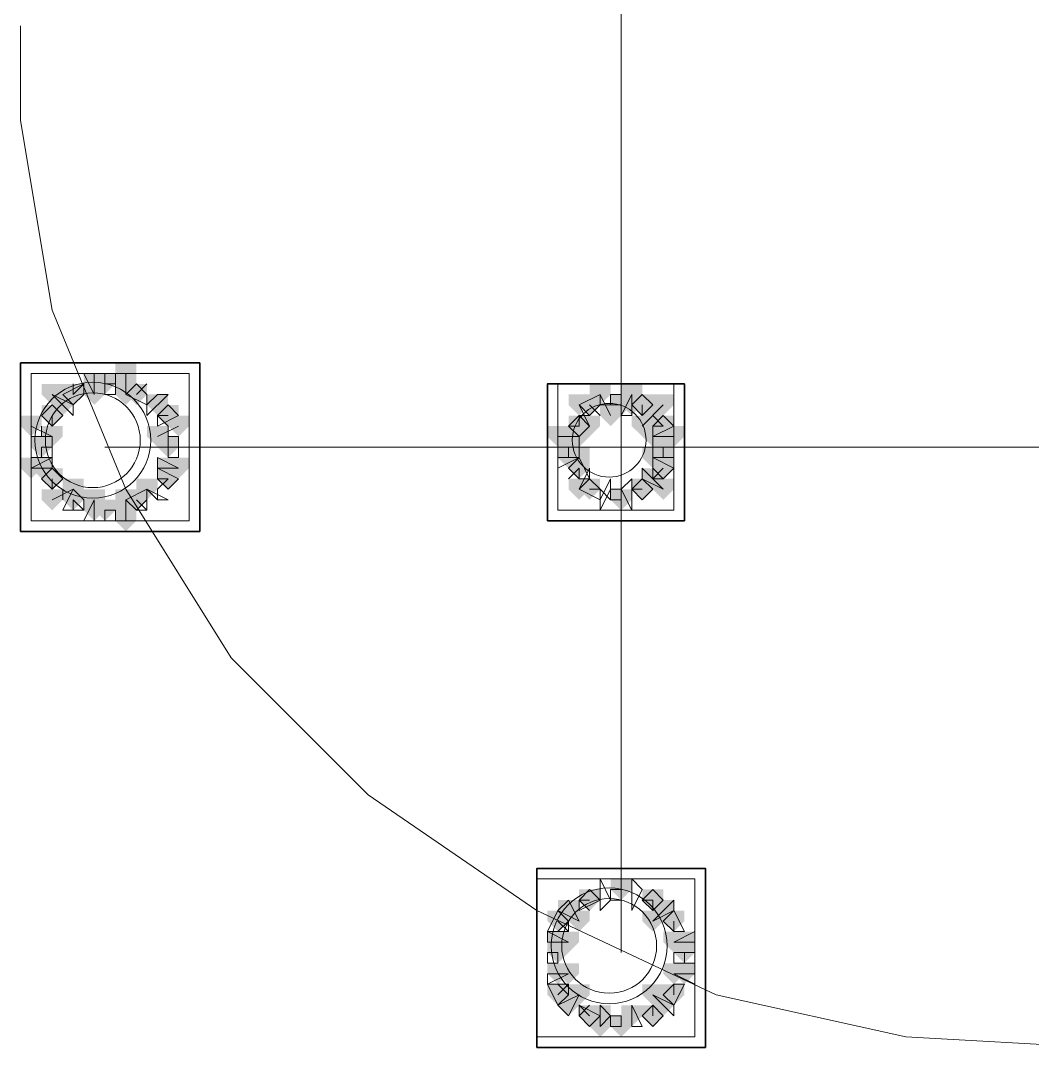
# Model space of a CAD drawing. Header units: millimetres. Extents: x 2315 to 4619, y 1334 to 1897.
# Drawn here: x 3662.07 to 3667.93, y 1535.71 to 1541.67 of the extents above; entities that cross this region are included whole.
import ezdxf

# ---------------------------------------------------------------- set-up
doc = ezdxf.new("R2010")
doc.units = ezdxf.units.MM
for name, color, linetype, true_color in [('PDF_10', 7, 'Continuous', 0x00b85c), ('PDF_AXIS', 7, 'Continuous', 0x00b85c), ('PDF_柱构件', 7, 'Continuous', 0x00b85c), ('PDF_转运站初步方案', 7, 'Continuous', 0x00b85c)]:
    doc.layers.add(name, color=color, linetype=linetype, true_color=true_color)
doc.layers.add('PDF_中心线层', color=1, linetype='Continuous')
doc.layers.add('PDF_粗实线层', color=7, linetype='Continuous')

msp = doc.modelspace()

# ---------------------------------------------------------------- hatches: boundary and pattern name
at = {"layer": 'PDF_10', "transparency": 33554559}
for points in [[(3662.5559, 1539.6195), (3662.4948, 1539.6195), (3662.4948, 1539.5584), (3662.5559, 1539.4974), (3662.617, 1539.5584), (3662.617, 1539.6195)], [(3662.5559, 1539.6195), (3662.4948, 1539.6195), (3662.4948, 1539.5584), (3662.5559, 1539.4974), (3662.617, 1539.5584), (3662.617, 1539.6195)], [(3662.5559, 1539.6195), (3662.4948, 1539.6195), (3662.4948, 1539.5584), (3662.5559, 1539.4974), (3662.617, 1539.5584), (3662.617, 1539.6195)], [(3662.3726, 1539.5584), (3662.3116, 1539.5584), (3662.3116, 1539.4974), (3662.3726, 1539.4363), (3662.4337, 1539.4974), (3662.4337, 1539.5584)], [(3662.3726, 1539.5584), (3662.3116, 1539.5584), (3662.3116, 1539.4974), (3662.3726, 1539.4363), (3662.4337, 1539.4974), (3662.4337, 1539.5584)], [(3662.7391, 1539.5584), (3662.678, 1539.5584), (3662.678, 1539.4974), (3662.7391, 1539.4363), (3662.8002, 1539.4974), (3662.8002, 1539.5584)], [(3662.7391, 1539.5584), (3662.678, 1539.5584), (3662.678, 1539.4974), (3662.7391, 1539.4363), (3662.8002, 1539.4974), (3662.8002, 1539.5584)], [(3665.3656, 1539.4974), (3665.3045, 1539.4974), (3665.3045, 1539.4363), (3665.3656, 1539.3752), (3665.4267, 1539.4363), (3665.4267, 1539.4974)], [(3665.3656, 1539.4974), (3665.3045, 1539.4974), (3665.3045, 1539.4363), (3665.3656, 1539.3752), (3665.4267, 1539.4363), (3665.4267, 1539.4974)], [(3665.5489, 1539.4974), (3665.4878, 1539.4974), (3665.4878, 1539.4363), (3665.5489, 1539.3752), (3665.6099, 1539.4363), (3665.6099, 1539.4974)], [(3665.5489, 1539.4974), (3665.4878, 1539.4974), (3665.4878, 1539.4363), (3665.5489, 1539.3752), (3665.6099, 1539.4363), (3665.6099, 1539.4974)], [(3665.671, 1539.4974), (3665.6099, 1539.4974), (3665.6099, 1539.4363), (3665.671, 1539.3752), (3665.7321, 1539.4363), (3665.7321, 1539.4974)], [(3665.671, 1539.4974), (3665.6099, 1539.4974), (3665.6099, 1539.4363), (3665.671, 1539.3752), (3665.7321, 1539.4363), (3665.7321, 1539.4974)], [(3662.2505, 1539.4363), (3662.1894, 1539.4363), (3662.1894, 1539.3752), (3662.2505, 1539.3141), (3662.3116, 1539.3752), (3662.3116, 1539.4363)], [(3662.2505, 1539.4363), (3662.1894, 1539.4363), (3662.1894, 1539.3752), (3662.2505, 1539.3141), (3662.3116, 1539.3752), (3662.3116, 1539.4363)], [(3662.2505, 1539.4363), (3662.1894, 1539.4363), (3662.1894, 1539.3752), (3662.2505, 1539.3141), (3662.3116, 1539.3752), (3662.3116, 1539.4363)], [(3662.9224, 1539.4363), (3662.8613, 1539.4363), (3662.8613, 1539.3752), (3662.9224, 1539.3141), (3662.9834, 1539.3752), (3662.9834, 1539.4363)], [(3662.9224, 1539.4363), (3662.8613, 1539.4363), (3662.8613, 1539.3752), (3662.9224, 1539.3141), (3662.9834, 1539.3752), (3662.9834, 1539.4363)], [(3665.3045, 1539.3752), (3665.2435, 1539.3752), (3665.2435, 1539.3141), (3665.3045, 1539.253), (3665.3656, 1539.3141), (3665.3656, 1539.3752)], [(3665.3045, 1539.3752), (3665.2435, 1539.3752), (3665.2435, 1539.3141), (3665.3045, 1539.253), (3665.3656, 1539.3141), (3665.3656, 1539.3752)], [(3665.7932, 1539.3752), (3665.7321, 1539.3752), (3665.7321, 1539.3141), (3665.7932, 1539.253), (3665.8543, 1539.3141), (3665.8543, 1539.3752)], [(3665.7932, 1539.3752), (3665.7321, 1539.3752), (3665.7321, 1539.3141), (3665.7932, 1539.253), (3665.8543, 1539.3141), (3665.8543, 1539.3752)], [(3662.1894, 1539.253), (3662.1283, 1539.253), (3662.1283, 1539.192), (3662.1894, 1539.1309), (3662.2505, 1539.192), (3662.2505, 1539.253)], [(3662.1894, 1539.253), (3662.1283, 1539.253), (3662.1283, 1539.192), (3662.1894, 1539.1309), (3662.2505, 1539.192), (3662.2505, 1539.253)], [(3662.9224, 1539.253), (3662.8613, 1539.253), (3662.8613, 1539.192), (3662.9224, 1539.1309), (3662.9834, 1539.192), (3662.9834, 1539.253)], [(3662.9224, 1539.253), (3662.8613, 1539.253), (3662.8613, 1539.192), (3662.9224, 1539.1309), (3662.9834, 1539.192), (3662.9834, 1539.253)], [(3665.2435, 1539.253), (3665.1824, 1539.253), (3665.1824, 1539.192), (3665.2435, 1539.1309), (3665.3045, 1539.192), (3665.3045, 1539.253)], [(3665.2435, 1539.253), (3665.1824, 1539.253), (3665.1824, 1539.192), (3665.2435, 1539.1309), (3665.3045, 1539.192), (3665.3045, 1539.253)], [(3665.7932, 1539.253), (3665.7321, 1539.253), (3665.7321, 1539.192), (3665.7932, 1539.1309), (3665.8543, 1539.192), (3665.8543, 1539.253)], [(3665.7932, 1539.253), (3665.7321, 1539.253), (3665.7321, 1539.192), (3665.7932, 1539.1309), (3665.8543, 1539.192), (3665.8543, 1539.253)], [(3665.3045, 1539.1309), (3665.2435, 1539.1309), (3665.2435, 1539.0698), (3665.3045, 1539.0087), (3665.3656, 1539.0698), (3665.3656, 1539.1309)], [(3665.3045, 1539.1309), (3665.2435, 1539.1309), (3665.2435, 1539.0698), (3665.3045, 1539.0087), (3665.3656, 1539.0698), (3665.3656, 1539.1309)], [(3665.7932, 1539.1309), (3665.7321, 1539.1309), (3665.7321, 1539.0698), (3665.7932, 1539.0087), (3665.8543, 1539.0698), (3665.8543, 1539.1309)], [(3665.7932, 1539.1309), (3665.7321, 1539.1309), (3665.7321, 1539.0698), (3665.7932, 1539.0087), (3665.8543, 1539.0698), (3665.8543, 1539.1309)], [(3662.2505, 1539.0698), (3662.1894, 1539.0698), (3662.1894, 1539.0087), (3662.2505, 1538.9476), (3662.3116, 1539.0087), (3662.3116, 1539.0698)], [(3662.2505, 1539.0698), (3662.1894, 1539.0698), (3662.1894, 1539.0087), (3662.2505, 1538.9476), (3662.3116, 1539.0087), (3662.3116, 1539.0698)], [(3662.2505, 1539.0698), (3662.1894, 1539.0698), (3662.1894, 1539.0087), (3662.2505, 1538.9476), (3662.3116, 1539.0087), (3662.3116, 1539.0698)], [(3662.9224, 1539.0698), (3662.8613, 1539.0698), (3662.8613, 1539.0087), (3662.9224, 1538.9476), (3662.9834, 1539.0087), (3662.9834, 1539.0698)], [(3662.9224, 1539.0698), (3662.8613, 1539.0698), (3662.8613, 1539.0087), (3662.9224, 1538.9476), (3662.9834, 1539.0087), (3662.9834, 1539.0698)], [(3665.3656, 1539.0087), (3665.3045, 1539.0087), (3665.3045, 1538.9476), (3665.3656, 1538.8866), (3665.4267, 1538.9476), (3665.4267, 1539.0087)], [(3665.3656, 1539.0087), (3665.3045, 1539.0087), (3665.3045, 1538.9476), (3665.3656, 1538.8866), (3665.4267, 1538.9476), (3665.4267, 1539.0087)], [(3665.671, 1539.0087), (3665.6099, 1539.0087), (3665.6099, 1538.9476), (3665.671, 1538.8866), (3665.7321, 1538.9476), (3665.7321, 1539.0087)], [(3665.671, 1539.0087), (3665.6099, 1539.0087), (3665.6099, 1538.9476), (3665.671, 1538.8866), (3665.7321, 1538.9476), (3665.7321, 1539.0087)], [(3665.671, 1539.0087), (3665.6099, 1539.0087), (3665.6099, 1538.9476), (3665.671, 1538.8866), (3665.7321, 1538.9476), (3665.7321, 1539.0087)], [(3662.3726, 1538.9476), (3662.3116, 1538.9476), (3662.3116, 1538.8866), (3662.3726, 1538.8255), (3662.4337, 1538.8866), (3662.4337, 1538.9476)], [(3662.3726, 1538.9476), (3662.3116, 1538.9476), (3662.3116, 1538.8866), (3662.3726, 1538.8255), (3662.4337, 1538.8866), (3662.4337, 1538.9476)], [(3662.7391, 1538.9476), (3662.678, 1538.9476), (3662.678, 1538.8866), (3662.7391, 1538.8255), (3662.8002, 1538.8866), (3662.8002, 1538.9476)], [(3662.7391, 1538.9476), (3662.678, 1538.9476), (3662.678, 1538.8866), (3662.7391, 1538.8255), (3662.8002, 1538.8866), (3662.8002, 1538.9476)], [(3665.5489, 1538.9476), (3665.4878, 1538.9476), (3665.4878, 1538.8866), (3665.5489, 1538.8255), (3665.6099, 1538.8866), (3665.6099, 1538.9476)], [(3665.5489, 1538.9476), (3665.4878, 1538.9476), (3665.4878, 1538.8866), (3665.5489, 1538.8255), (3665.6099, 1538.8866), (3665.6099, 1538.9476)], [(3662.5559, 1538.8866), (3662.4948, 1538.8866), (3662.4948, 1538.8255), (3662.5559, 1538.7644), (3662.617, 1538.8255), (3662.617, 1538.8866)], [(3662.5559, 1538.8866), (3662.4948, 1538.8866), (3662.4948, 1538.8255), (3662.5559, 1538.7644), (3662.617, 1538.8255), (3662.617, 1538.8866)], [(3665.5489, 1536.6876), (3665.4878, 1536.6876), (3665.4878, 1536.6265), (3665.5489, 1536.5655), (3665.6099, 1536.6265), (3665.6099, 1536.6876)], [(3665.5489, 1536.6876), (3665.4878, 1536.6876), (3665.4878, 1536.6265), (3665.5489, 1536.5655), (3665.6099, 1536.6265), (3665.6099, 1536.6876)], [(3665.3656, 1536.6265), (3665.3045, 1536.6265), (3665.3045, 1536.5655), (3665.3656, 1536.5044), (3665.4267, 1536.5655), (3665.4267, 1536.6265)], [(3665.3656, 1536.6265), (3665.3045, 1536.6265), (3665.3045, 1536.5655), (3665.3656, 1536.5044), (3665.4267, 1536.5655), (3665.4267, 1536.6265)], [(3665.7321, 1536.6265), (3665.671, 1536.6265), (3665.671, 1536.5655), (3665.7321, 1536.5044), (3665.7932, 1536.5655), (3665.7932, 1536.6265)], [(3665.7321, 1536.6265), (3665.671, 1536.6265), (3665.671, 1536.5655), (3665.7321, 1536.5044), (3665.7932, 1536.5655), (3665.7932, 1536.6265)], [(3665.1824, 1536.5044), (3665.1213, 1536.5044), (3665.1213, 1536.4433), (3665.1824, 1536.3822), (3665.2435, 1536.4433), (3665.2435, 1536.5044)], [(3665.1824, 1536.5044), (3665.1213, 1536.5044), (3665.1213, 1536.4433), (3665.1824, 1536.3822), (3665.2435, 1536.4433), (3665.2435, 1536.5044)], [(3665.8543, 1536.5044), (3665.7932, 1536.5044), (3665.7932, 1536.4433), (3665.8543, 1536.3822), (3665.9153, 1536.4433), (3665.9153, 1536.5044)], [(3665.8543, 1536.5044), (3665.7932, 1536.5044), (3665.7932, 1536.4433), (3665.8543, 1536.3822), (3665.9153, 1536.4433), (3665.9153, 1536.5044)], [(3665.1824, 1536.3211), (3665.1213, 1536.3211), (3665.1213, 1536.2601), (3665.1824, 1536.199), (3665.2435, 1536.2601), (3665.2435, 1536.3211)], [(3665.1824, 1536.3211), (3665.1213, 1536.3211), (3665.1213, 1536.2601), (3665.1824, 1536.199), (3665.2435, 1536.2601), (3665.2435, 1536.3211)], [(3665.9153, 1536.3211), (3665.8543, 1536.3211), (3665.8543, 1536.2601), (3665.9153, 1536.199), (3665.9764, 1536.2601), (3665.9764, 1536.3211)], [(3665.9153, 1536.3211), (3665.8543, 1536.3211), (3665.8543, 1536.2601), (3665.9153, 1536.199), (3665.9764, 1536.2601), (3665.9764, 1536.3211)], [(3665.1824, 1536.0768), (3665.1213, 1536.0768), (3665.1213, 1536.0157), (3665.1824, 1535.9547), (3665.2435, 1536.0157), (3665.2435, 1536.0768)], [(3665.1824, 1536.0768), (3665.1213, 1536.0768), (3665.1213, 1536.0157), (3665.1824, 1535.9547), (3665.2435, 1536.0157), (3665.2435, 1536.0768)], [(3665.8543, 1536.0768), (3665.7932, 1536.0768), (3665.7932, 1536.0157), (3665.8543, 1535.9547), (3665.9153, 1536.0157), (3665.9153, 1536.0768)], [(3665.8543, 1536.0768), (3665.7932, 1536.0768), (3665.7932, 1536.0157), (3665.8543, 1535.9547), (3665.9153, 1536.0157), (3665.9153, 1536.0768)], [(3665.3656, 1535.9547), (3665.3045, 1535.9547), (3665.3045, 1535.8936), (3665.3656, 1535.8325), (3665.4267, 1535.8936), (3665.4267, 1535.9547)], [(3665.3656, 1535.9547), (3665.3045, 1535.9547), (3665.3045, 1535.8936), (3665.3656, 1535.8325), (3665.4267, 1535.8936), (3665.4267, 1535.9547)], [(3665.7321, 1535.9547), (3665.671, 1535.9547), (3665.671, 1535.8936), (3665.7321, 1535.8325), (3665.7932, 1535.8936), (3665.7932, 1535.9547)], [(3665.7321, 1535.9547), (3665.671, 1535.9547), (3665.671, 1535.8936), (3665.7321, 1535.8325), (3665.7932, 1535.8936), (3665.7932, 1535.9547)], [(3665.5489, 1535.8936), (3665.4878, 1535.8936), (3665.4878, 1535.8325), (3665.5489, 1535.7714), (3665.6099, 1535.8325), (3665.6099, 1535.8936)], [(3665.5489, 1535.8936), (3665.4878, 1535.8936), (3665.4878, 1535.8325), (3665.5489, 1535.7714), (3665.6099, 1535.8325), (3665.6099, 1535.8936)]]:
    msp.add_hatch(color=256, dxfattribs=at).paths.add_polyline_path(points)
at = {"layer": 'PDF_柱构件', "transparency": 33554559}
for points in [[(3662.678, 1539.6806), (3662.617, 1539.6806), (3662.617, 1539.6195), (3662.678, 1539.5584), (3662.7391, 1539.6195), (3662.7391, 1539.6806)], [(3662.4948, 1539.6195), (3662.4337, 1539.6195), (3662.4337, 1539.5584), (3662.4948, 1539.4974), (3662.5559, 1539.5584), (3662.5559, 1539.6195)], [(3662.678, 1539.6195), (3662.617, 1539.6195), (3662.617, 1539.5584), (3662.678, 1539.4974), (3662.7391, 1539.5584), (3662.7391, 1539.6195)], [(3662.2505, 1539.5584), (3662.1894, 1539.5584), (3662.1894, 1539.4974), (3662.2505, 1539.4363), (3662.3116, 1539.4974), (3662.3116, 1539.5584)], [(3662.4948, 1539.5584), (3662.4337, 1539.5584), (3662.4337, 1539.4974), (3662.4948, 1539.4363), (3662.5559, 1539.4974), (3662.5559, 1539.5584)], [(3662.678, 1539.5584), (3662.617, 1539.5584), (3662.617, 1539.4974), (3662.678, 1539.4363), (3662.7391, 1539.4974), (3662.7391, 1539.5584)], [(3665.4267, 1539.5584), (3665.3656, 1539.5584), (3665.3656, 1539.4974), (3665.4267, 1539.4363), (3665.4878, 1539.4974), (3665.4878, 1539.5584)], [(3665.6099, 1539.5584), (3665.5489, 1539.5584), (3665.5489, 1539.4974), (3665.6099, 1539.4363), (3665.671, 1539.4974), (3665.671, 1539.5584)], [(3662.3116, 1539.4974), (3662.2505, 1539.4974), (3662.2505, 1539.4363), (3662.3116, 1539.3752), (3662.3726, 1539.4363), (3662.3726, 1539.4974)], [(3662.8613, 1539.4974), (3662.8002, 1539.4974), (3662.8002, 1539.4363), (3662.8613, 1539.3752), (3662.9224, 1539.4363), (3662.9224, 1539.4974)], [(3665.3045, 1539.4974), (3665.2435, 1539.4974), (3665.2435, 1539.4363), (3665.3045, 1539.3752), (3665.3656, 1539.4363), (3665.3656, 1539.4974)], [(3665.6099, 1539.4974), (3665.5489, 1539.4974), (3665.5489, 1539.4363), (3665.6099, 1539.3752), (3665.671, 1539.4363), (3665.671, 1539.4974)], [(3665.7932, 1539.4974), (3665.7321, 1539.4974), (3665.7321, 1539.4363), (3665.7932, 1539.3752), (3665.8543, 1539.4363), (3665.8543, 1539.4974)], [(3665.4878, 1539.4363), (3665.4267, 1539.4363), (3665.4267, 1539.3752), (3665.4878, 1539.3141), (3665.5489, 1539.3752), (3665.5489, 1539.4363)], [(3665.7321, 1539.4363), (3665.671, 1539.4363), (3665.671, 1539.3752), (3665.7321, 1539.3141), (3665.7932, 1539.3752), (3665.7932, 1539.4363)], [(3662.1283, 1539.3752), (3662.0672, 1539.3752), (3662.0672, 1539.3141), (3662.1283, 1539.253), (3662.1894, 1539.3141), (3662.1894, 1539.3752)], [(3662.9834, 1539.3752), (3662.9224, 1539.3752), (3662.9224, 1539.3141), (3662.9834, 1539.253), (3663.0445, 1539.3141), (3663.0445, 1539.3752)], [(3665.3656, 1539.3752), (3665.3045, 1539.3752), (3665.3045, 1539.3141), (3665.3656, 1539.253), (3665.4267, 1539.3141), (3665.4267, 1539.3752)], [(3665.671, 1539.3752), (3665.6099, 1539.3752), (3665.6099, 1539.3141), (3665.671, 1539.253), (3665.7321, 1539.3141), (3665.7321, 1539.3752)], [(3662.2505, 1539.3141), (3662.1894, 1539.3141), (3662.1894, 1539.253), (3662.2505, 1539.192), (3662.3116, 1539.253), (3662.3116, 1539.3141)], [(3662.8613, 1539.3141), (3662.8002, 1539.3141), (3662.8002, 1539.253), (3662.8613, 1539.192), (3662.9224, 1539.253), (3662.9224, 1539.3141)], [(3665.1824, 1539.3141), (3665.1213, 1539.3141), (3665.1213, 1539.253), (3665.1824, 1539.192), (3665.2435, 1539.253), (3665.2435, 1539.3141)], [(3665.2435, 1539.3141), (3665.1824, 1539.3141), (3665.1824, 1539.253), (3665.2435, 1539.192), (3665.3045, 1539.253), (3665.3045, 1539.3141)], [(3665.3045, 1539.3141), (3665.2435, 1539.3141), (3665.2435, 1539.253), (3665.3045, 1539.192), (3665.3656, 1539.253), (3665.3656, 1539.3141)], [(3665.7321, 1539.3141), (3665.671, 1539.3141), (3665.671, 1539.253), (3665.7321, 1539.192), (3665.7932, 1539.253), (3665.7932, 1539.3141)], [(3665.7932, 1539.3141), (3665.7321, 1539.3141), (3665.7321, 1539.253), (3665.7932, 1539.192), (3665.8543, 1539.253), (3665.8543, 1539.3141)], [(3665.8543, 1539.3141), (3665.7932, 1539.3141), (3665.7932, 1539.253), (3665.8543, 1539.192), (3665.9153, 1539.253), (3665.9153, 1539.3141)], [(3665.2435, 1539.192), (3665.1824, 1539.192), (3665.1824, 1539.1309), (3665.2435, 1539.0698), (3665.3045, 1539.1309), (3665.3045, 1539.192)], [(3665.3045, 1539.192), (3665.2435, 1539.192), (3665.2435, 1539.1309), (3665.3045, 1539.0698), (3665.3656, 1539.1309), (3665.3656, 1539.192)], [(3665.7321, 1539.192), (3665.671, 1539.192), (3665.671, 1539.1309), (3665.7321, 1539.0698), (3665.7932, 1539.1309), (3665.7932, 1539.192)], [(3665.7932, 1539.192), (3665.7321, 1539.192), (3665.7321, 1539.1309), (3665.7932, 1539.0698), (3665.8543, 1539.1309), (3665.8543, 1539.192)], [(3662.1283, 1539.1309), (3662.0672, 1539.1309), (3662.0672, 1539.0698), (3662.1283, 1539.0087), (3662.1894, 1539.0698), (3662.1894, 1539.1309)], [(3662.1894, 1539.1309), (3662.1283, 1539.1309), (3662.1283, 1539.0698), (3662.1894, 1539.0087), (3662.2505, 1539.0698), (3662.2505, 1539.1309)], [(3662.9224, 1539.1309), (3662.8613, 1539.1309), (3662.8613, 1539.0698), (3662.9224, 1539.0087), (3662.9834, 1539.0698), (3662.9834, 1539.1309)], [(3662.9834, 1539.1309), (3662.9224, 1539.1309), (3662.9224, 1539.0698), (3662.9834, 1539.0087), (3663.0445, 1539.0698), (3663.0445, 1539.1309)], [(3665.7321, 1539.0698), (3665.671, 1539.0698), (3665.671, 1539.0087), (3665.7321, 1538.9476), (3665.7932, 1539.0087), (3665.7932, 1539.0698)], [(3662.3726, 1539.0087), (3662.3116, 1539.0087), (3662.3116, 1538.9476), (3662.3726, 1538.8866), (3662.4337, 1538.9476), (3662.4337, 1539.0087)], [(3662.8002, 1539.0087), (3662.7391, 1539.0087), (3662.7391, 1538.9476), (3662.8002, 1538.8866), (3662.8613, 1538.9476), (3662.8613, 1539.0087)], [(3665.3045, 1539.0087), (3665.2435, 1539.0087), (3665.2435, 1538.9476), (3665.3045, 1538.8866), (3665.3656, 1538.9476), (3665.3656, 1539.0087)], [(3665.7932, 1539.0087), (3665.7321, 1539.0087), (3665.7321, 1538.9476), (3665.7932, 1538.8866), (3665.8543, 1538.9476), (3665.8543, 1539.0087)], [(3662.2505, 1538.9476), (3662.1894, 1538.9476), (3662.1894, 1538.8866), (3662.2505, 1538.8255), (3662.3116, 1538.8866), (3662.3116, 1538.9476)], [(3662.4948, 1538.9476), (3662.4337, 1538.9476), (3662.4337, 1538.8866), (3662.4948, 1538.8255), (3662.5559, 1538.8866), (3662.5559, 1538.9476)], [(3662.678, 1538.9476), (3662.617, 1538.9476), (3662.617, 1538.8866), (3662.678, 1538.8255), (3662.7391, 1538.8866), (3662.7391, 1538.9476)], [(3662.4948, 1538.8866), (3662.4337, 1538.8866), (3662.4337, 1538.8255), (3662.4948, 1538.7644), (3662.5559, 1538.8255), (3662.5559, 1538.8866)], [(3662.678, 1538.8866), (3662.617, 1538.8866), (3662.617, 1538.8255), (3662.678, 1538.7644), (3662.7391, 1538.8255), (3662.7391, 1538.8866)], [(3662.678, 1538.8255), (3662.617, 1538.8255), (3662.617, 1538.7644), (3662.678, 1538.7033), (3662.7391, 1538.7644), (3662.7391, 1538.8255)], [(3665.2435, 1536.5655), (3665.1824, 1536.5655), (3665.1824, 1536.5044), (3665.2435, 1536.4433), (3665.3045, 1536.5044), (3665.3045, 1536.5655)], [(3665.7932, 1536.5655), (3665.7321, 1536.5655), (3665.7321, 1536.5044), (3665.7932, 1536.4433), (3665.8543, 1536.5044), (3665.8543, 1536.5655)], [(3665.3045, 1536.5044), (3665.2435, 1536.5044), (3665.2435, 1536.4433), (3665.3045, 1536.3822), (3665.3656, 1536.4433), (3665.3656, 1536.5044)], [(3665.7321, 1536.5044), (3665.671, 1536.5044), (3665.671, 1536.4433), (3665.7321, 1536.3822), (3665.7932, 1536.4433), (3665.7932, 1536.5044)], [(3665.1824, 1536.3822), (3665.1213, 1536.3822), (3665.1213, 1536.3211), (3665.1824, 1536.2601), (3665.2435, 1536.3211), (3665.2435, 1536.3822)], [(3665.2435, 1536.3822), (3665.1824, 1536.3822), (3665.1824, 1536.3211), (3665.2435, 1536.2601), (3665.3045, 1536.3211), (3665.3045, 1536.3822)], [(3665.8543, 1536.3822), (3665.7932, 1536.3822), (3665.7932, 1536.3211), (3665.8543, 1536.2601), (3665.9153, 1536.3211), (3665.9153, 1536.3822)], [(3665.9153, 1536.3822), (3665.8543, 1536.3822), (3665.8543, 1536.3211), (3665.9153, 1536.2601), (3665.9764, 1536.3211), (3665.9764, 1536.3822)], [(3665.1824, 1536.199), (3665.1213, 1536.199), (3665.1213, 1536.1379), (3665.1824, 1536.0768), (3665.2435, 1536.1379), (3665.2435, 1536.199)], [(3665.2435, 1536.199), (3665.1824, 1536.199), (3665.1824, 1536.1379), (3665.2435, 1536.0768), (3665.3045, 1536.1379), (3665.3045, 1536.199)], [(3665.8543, 1536.199), (3665.7932, 1536.199), (3665.7932, 1536.1379), (3665.8543, 1536.0768), (3665.9153, 1536.1379), (3665.9153, 1536.199)], [(3665.9153, 1536.199), (3665.8543, 1536.199), (3665.8543, 1536.1379), (3665.9153, 1536.0768), (3665.9764, 1536.1379), (3665.9764, 1536.199)], [(3665.3045, 1536.0768), (3665.2435, 1536.0768), (3665.2435, 1536.0157), (3665.3045, 1535.9547), (3665.3656, 1536.0157), (3665.3656, 1536.0768)], [(3665.7321, 1536.0768), (3665.671, 1536.0768), (3665.671, 1536.0157), (3665.7321, 1535.9547), (3665.7932, 1536.0157), (3665.7932, 1536.0768)], [(3665.2435, 1536.0157), (3665.1824, 1536.0157), (3665.1824, 1535.9547), (3665.2435, 1535.8936), (3665.3045, 1535.9547), (3665.3045, 1536.0157)], [(3665.7932, 1536.0157), (3665.7321, 1536.0157), (3665.7321, 1535.9547), (3665.7932, 1535.8936), (3665.8543, 1535.9547), (3665.8543, 1536.0157)], [(3665.4267, 1535.9547), (3665.3656, 1535.9547), (3665.3656, 1535.8936), (3665.4267, 1535.8325), (3665.4878, 1535.8936), (3665.4878, 1535.9547)], [(3665.6099, 1535.9547), (3665.5489, 1535.9547), (3665.5489, 1535.8936), (3665.6099, 1535.8325), (3665.671, 1535.8936), (3665.671, 1535.9547)], [(3665.4267, 1535.8936), (3665.3656, 1535.8936), (3665.3656, 1535.8325), (3665.4267, 1535.7714), (3665.4878, 1535.8325), (3665.4878, 1535.8936)]]:
    msp.add_hatch(color=256, dxfattribs=at).paths.add_polyline_path(points)
at = {"layer": 'PDF_转运站初步方案', "transparency": 33554559}
for points in [[(3662.5559, 1539.6195), (3662.4948, 1539.6195), (3662.4948, 1539.5584), (3662.5559, 1539.4974), (3662.617, 1539.5584), (3662.617, 1539.6195)], [(3662.5559, 1539.6195), (3662.4948, 1539.6195), (3662.4948, 1539.5584), (3662.5559, 1539.4974), (3662.617, 1539.5584), (3662.617, 1539.6195)], [(3662.3726, 1539.5584), (3662.3116, 1539.5584), (3662.3116, 1539.4974), (3662.3726, 1539.4363), (3662.4337, 1539.4974), (3662.4337, 1539.5584)], [(3662.3726, 1539.5584), (3662.3116, 1539.5584), (3662.3116, 1539.4974), (3662.3726, 1539.4363), (3662.4337, 1539.4974), (3662.4337, 1539.5584)], [(3662.7391, 1539.5584), (3662.678, 1539.5584), (3662.678, 1539.4974), (3662.7391, 1539.4363), (3662.8002, 1539.4974), (3662.8002, 1539.5584)], [(3662.7391, 1539.5584), (3662.678, 1539.5584), (3662.678, 1539.4974), (3662.7391, 1539.4363), (3662.8002, 1539.4974), (3662.8002, 1539.5584)], [(3665.3656, 1539.4974), (3665.3045, 1539.4974), (3665.3045, 1539.4363), (3665.3656, 1539.3752), (3665.4267, 1539.4363), (3665.4267, 1539.4974)], [(3665.3656, 1539.4974), (3665.3045, 1539.4974), (3665.3045, 1539.4363), (3665.3656, 1539.3752), (3665.4267, 1539.4363), (3665.4267, 1539.4974)], [(3665.5489, 1539.4974), (3665.4878, 1539.4974), (3665.4878, 1539.4363), (3665.5489, 1539.3752), (3665.6099, 1539.4363), (3665.6099, 1539.4974)], [(3665.5489, 1539.4974), (3665.4878, 1539.4974), (3665.4878, 1539.4363), (3665.5489, 1539.3752), (3665.6099, 1539.4363), (3665.6099, 1539.4974)], [(3665.671, 1539.4974), (3665.6099, 1539.4974), (3665.6099, 1539.4363), (3665.671, 1539.3752), (3665.7321, 1539.4363), (3665.7321, 1539.4974)], [(3665.671, 1539.4974), (3665.6099, 1539.4974), (3665.6099, 1539.4363), (3665.671, 1539.3752), (3665.7321, 1539.4363), (3665.7321, 1539.4974)], [(3662.2505, 1539.4363), (3662.1894, 1539.4363), (3662.1894, 1539.3752), (3662.2505, 1539.3141), (3662.3116, 1539.3752), (3662.3116, 1539.4363)], [(3662.2505, 1539.4363), (3662.1894, 1539.4363), (3662.1894, 1539.3752), (3662.2505, 1539.3141), (3662.3116, 1539.3752), (3662.3116, 1539.4363)], [(3662.9224, 1539.4363), (3662.8613, 1539.4363), (3662.8613, 1539.3752), (3662.9224, 1539.3141), (3662.9834, 1539.3752), (3662.9834, 1539.4363)], [(3662.9224, 1539.4363), (3662.8613, 1539.4363), (3662.8613, 1539.3752), (3662.9224, 1539.3141), (3662.9834, 1539.3752), (3662.9834, 1539.4363)], [(3665.3045, 1539.3752), (3665.2435, 1539.3752), (3665.2435, 1539.3141), (3665.3045, 1539.253), (3665.3656, 1539.3141), (3665.3656, 1539.3752)], [(3665.3045, 1539.3752), (3665.2435, 1539.3752), (3665.2435, 1539.3141), (3665.3045, 1539.253), (3665.3656, 1539.3141), (3665.3656, 1539.3752)], [(3665.7932, 1539.3752), (3665.7321, 1539.3752), (3665.7321, 1539.3141), (3665.7932, 1539.253), (3665.8543, 1539.3141), (3665.8543, 1539.3752)], [(3665.7932, 1539.3752), (3665.7321, 1539.3752), (3665.7321, 1539.3141), (3665.7932, 1539.253), (3665.8543, 1539.3141), (3665.8543, 1539.3752)], [(3662.1894, 1539.253), (3662.1283, 1539.253), (3662.1283, 1539.192), (3662.1894, 1539.1309), (3662.2505, 1539.192), (3662.2505, 1539.253)], [(3662.1894, 1539.253), (3662.1283, 1539.253), (3662.1283, 1539.192), (3662.1894, 1539.1309), (3662.2505, 1539.192), (3662.2505, 1539.253)], [(3662.9224, 1539.253), (3662.8613, 1539.253), (3662.8613, 1539.192), (3662.9224, 1539.1309), (3662.9834, 1539.192), (3662.9834, 1539.253)], [(3662.9224, 1539.253), (3662.8613, 1539.253), (3662.8613, 1539.192), (3662.9224, 1539.1309), (3662.9834, 1539.192), (3662.9834, 1539.253)], [(3665.2435, 1539.253), (3665.1824, 1539.253), (3665.1824, 1539.192), (3665.2435, 1539.1309), (3665.3045, 1539.192), (3665.3045, 1539.253)], [(3665.2435, 1539.253), (3665.1824, 1539.253), (3665.1824, 1539.192), (3665.2435, 1539.1309), (3665.3045, 1539.192), (3665.3045, 1539.253)], [(3665.7932, 1539.253), (3665.7321, 1539.253), (3665.7321, 1539.192), (3665.7932, 1539.1309), (3665.8543, 1539.192), (3665.8543, 1539.253)], [(3665.7932, 1539.253), (3665.7321, 1539.253), (3665.7321, 1539.192), (3665.7932, 1539.1309), (3665.8543, 1539.192), (3665.8543, 1539.253)], [(3665.3045, 1539.1309), (3665.2435, 1539.1309), (3665.2435, 1539.0698), (3665.3045, 1539.0087), (3665.3656, 1539.0698), (3665.3656, 1539.1309)], [(3665.3045, 1539.1309), (3665.2435, 1539.1309), (3665.2435, 1539.0698), (3665.3045, 1539.0087), (3665.3656, 1539.0698), (3665.3656, 1539.1309)], [(3665.7932, 1539.1309), (3665.7321, 1539.1309), (3665.7321, 1539.0698), (3665.7932, 1539.0087), (3665.8543, 1539.0698), (3665.8543, 1539.1309)], [(3665.7932, 1539.1309), (3665.7321, 1539.1309), (3665.7321, 1539.0698), (3665.7932, 1539.0087), (3665.8543, 1539.0698), (3665.8543, 1539.1309)], [(3662.2505, 1539.0698), (3662.1894, 1539.0698), (3662.1894, 1539.0087), (3662.2505, 1538.9476), (3662.3116, 1539.0087), (3662.3116, 1539.0698)], [(3662.2505, 1539.0698), (3662.1894, 1539.0698), (3662.1894, 1539.0087), (3662.2505, 1538.9476), (3662.3116, 1539.0087), (3662.3116, 1539.0698)], [(3662.9224, 1539.0698), (3662.8613, 1539.0698), (3662.8613, 1539.0087), (3662.9224, 1538.9476), (3662.9834, 1539.0087), (3662.9834, 1539.0698)], [(3662.9224, 1539.0698), (3662.8613, 1539.0698), (3662.8613, 1539.0087), (3662.9224, 1538.9476), (3662.9834, 1539.0087), (3662.9834, 1539.0698)], [(3665.3656, 1539.0087), (3665.3045, 1539.0087), (3665.3045, 1538.9476), (3665.3656, 1538.8866), (3665.4267, 1538.9476), (3665.4267, 1539.0087)], [(3665.3656, 1539.0087), (3665.3045, 1539.0087), (3665.3045, 1538.9476), (3665.3656, 1538.8866), (3665.4267, 1538.9476), (3665.4267, 1539.0087)], [(3665.671, 1539.0087), (3665.6099, 1539.0087), (3665.6099, 1538.9476), (3665.671, 1538.8866), (3665.7321, 1538.9476), (3665.7321, 1539.0087)], [(3665.671, 1539.0087), (3665.6099, 1539.0087), (3665.6099, 1538.9476), (3665.671, 1538.8866), (3665.7321, 1538.9476), (3665.7321, 1539.0087)], [(3662.3726, 1538.9476), (3662.3116, 1538.9476), (3662.3116, 1538.8866), (3662.3726, 1538.8255), (3662.4337, 1538.8866), (3662.4337, 1538.9476)], [(3662.3726, 1538.9476), (3662.3116, 1538.9476), (3662.3116, 1538.8866), (3662.3726, 1538.8255), (3662.4337, 1538.8866), (3662.4337, 1538.9476)], [(3662.7391, 1538.9476), (3662.678, 1538.9476), (3662.678, 1538.8866), (3662.7391, 1538.8255), (3662.8002, 1538.8866), (3662.8002, 1538.9476)], [(3662.7391, 1538.9476), (3662.678, 1538.9476), (3662.678, 1538.8866), (3662.7391, 1538.8255), (3662.8002, 1538.8866), (3662.8002, 1538.9476)], [(3665.5489, 1538.9476), (3665.4878, 1538.9476), (3665.4878, 1538.8866), (3665.5489, 1538.8255), (3665.6099, 1538.8866), (3665.6099, 1538.9476)], [(3665.5489, 1538.9476), (3665.4878, 1538.9476), (3665.4878, 1538.8866), (3665.5489, 1538.8255), (3665.6099, 1538.8866), (3665.6099, 1538.9476)], [(3662.5559, 1538.8866), (3662.4948, 1538.8866), (3662.4948, 1538.8255), (3662.5559, 1538.7644), (3662.617, 1538.8255), (3662.617, 1538.8866)], [(3662.5559, 1538.8866), (3662.4948, 1538.8866), (3662.4948, 1538.8255), (3662.5559, 1538.7644), (3662.617, 1538.8255), (3662.617, 1538.8866)], [(3665.5489, 1536.6876), (3665.4878, 1536.6876), (3665.4878, 1536.6265), (3665.5489, 1536.5655), (3665.6099, 1536.6265), (3665.6099, 1536.6876)], [(3665.5489, 1536.6876), (3665.4878, 1536.6876), (3665.4878, 1536.6265), (3665.5489, 1536.5655), (3665.6099, 1536.6265), (3665.6099, 1536.6876)], [(3665.3656, 1536.6265), (3665.3045, 1536.6265), (3665.3045, 1536.5655), (3665.3656, 1536.5044), (3665.4267, 1536.5655), (3665.4267, 1536.6265)], [(3665.3656, 1536.6265), (3665.3045, 1536.6265), (3665.3045, 1536.5655), (3665.3656, 1536.5044), (3665.4267, 1536.5655), (3665.4267, 1536.6265)], [(3665.7321, 1536.6265), (3665.671, 1536.6265), (3665.671, 1536.5655), (3665.7321, 1536.5044), (3665.7932, 1536.5655), (3665.7932, 1536.6265)], [(3665.7321, 1536.6265), (3665.671, 1536.6265), (3665.671, 1536.5655), (3665.7321, 1536.5044), (3665.7932, 1536.5655), (3665.7932, 1536.6265)], [(3665.1824, 1536.5044), (3665.1213, 1536.5044), (3665.1213, 1536.4433), (3665.1824, 1536.3822), (3665.2435, 1536.4433), (3665.2435, 1536.5044)], [(3665.1824, 1536.5044), (3665.1213, 1536.5044), (3665.1213, 1536.4433), (3665.1824, 1536.3822), (3665.2435, 1536.4433), (3665.2435, 1536.5044)], [(3665.8543, 1536.5044), (3665.7932, 1536.5044), (3665.7932, 1536.4433), (3665.8543, 1536.3822), (3665.9153, 1536.4433), (3665.9153, 1536.5044)], [(3665.8543, 1536.5044), (3665.7932, 1536.5044), (3665.7932, 1536.4433), (3665.8543, 1536.3822), (3665.9153, 1536.4433), (3665.9153, 1536.5044)], [(3665.1824, 1536.3211), (3665.1213, 1536.3211), (3665.1213, 1536.2601), (3665.1824, 1536.199), (3665.2435, 1536.2601), (3665.2435, 1536.3211)], [(3665.1824, 1536.3211), (3665.1213, 1536.3211), (3665.1213, 1536.2601), (3665.1824, 1536.199), (3665.2435, 1536.2601), (3665.2435, 1536.3211)], [(3665.9153, 1536.3211), (3665.8543, 1536.3211), (3665.8543, 1536.2601), (3665.9153, 1536.199), (3665.9764, 1536.2601), (3665.9764, 1536.3211)], [(3665.9153, 1536.3211), (3665.8543, 1536.3211), (3665.8543, 1536.2601), (3665.9153, 1536.199), (3665.9764, 1536.2601), (3665.9764, 1536.3211)], [(3665.1824, 1536.0768), (3665.1213, 1536.0768), (3665.1213, 1536.0157), (3665.1824, 1535.9547), (3665.2435, 1536.0157), (3665.2435, 1536.0768)], [(3665.1824, 1536.0768), (3665.1213, 1536.0768), (3665.1213, 1536.0157), (3665.1824, 1535.9547), (3665.2435, 1536.0157), (3665.2435, 1536.0768)], [(3665.8543, 1536.0768), (3665.7932, 1536.0768), (3665.7932, 1536.0157), (3665.8543, 1535.9547), (3665.9153, 1536.0157), (3665.9153, 1536.0768)], [(3665.8543, 1536.0768), (3665.7932, 1536.0768), (3665.7932, 1536.0157), (3665.8543, 1535.9547), (3665.9153, 1536.0157), (3665.9153, 1536.0768)], [(3665.3656, 1535.9547), (3665.3045, 1535.9547), (3665.3045, 1535.8936), (3665.3656, 1535.8325), (3665.4267, 1535.8936), (3665.4267, 1535.9547)], [(3665.3656, 1535.9547), (3665.3045, 1535.9547), (3665.3045, 1535.8936), (3665.3656, 1535.8325), (3665.4267, 1535.8936), (3665.4267, 1535.9547)], [(3665.7321, 1535.9547), (3665.671, 1535.9547), (3665.671, 1535.8936), (3665.7321, 1535.8325), (3665.7932, 1535.8936), (3665.7932, 1535.9547)], [(3665.7321, 1535.9547), (3665.671, 1535.9547), (3665.671, 1535.8936), (3665.7321, 1535.8325), (3665.7932, 1535.8936), (3665.7932, 1535.9547)], [(3665.5489, 1535.8936), (3665.4878, 1535.8936), (3665.4878, 1535.8325), (3665.5489, 1535.7714), (3665.6099, 1535.8325), (3665.6099, 1535.8936)], [(3665.5489, 1535.8936), (3665.4878, 1535.8936), (3665.4878, 1535.8325), (3665.5489, 1535.7714), (3665.6099, 1535.8325), (3665.6099, 1535.8936)]]:
    msp.add_hatch(color=256, dxfattribs=at).paths.add_polyline_path(points)

# ---------------------------------------------------------------- linework, layer by layer
at = {"layer": 'PDF_10', "lineweight": 18}
for points in [[(3662.4337, 1539.5584), (3662.3726, 1539.4974), (3662.3726, 1539.5584)], [(3662.617, 1539.5584), (3662.5559, 1539.5584)], [(3662.8002, 1539.4974), (3662.7391, 1539.5584)], [(3662.7391, 1539.4974), (3662.8002, 1539.5584)], [(3665.5489, 1539.4974), (3665.5489, 1539.4363), (3665.4878, 1539.4363)], [(3665.4267, 1539.4363), (3665.3656, 1539.3752)], [(3665.4267, 1539.3752), (3665.3656, 1539.4363)], [(3665.671, 1539.4363), (3665.671, 1539.3752), (3665.6099, 1539.4363)], [(3662.2505, 1539.3752), (3662.2505, 1539.3141)], [(3662.9224, 1539.3141), (3662.8613, 1539.3752), (3662.9224, 1539.3752)], [(3665.3045, 1539.3752), (3665.3045, 1539.3141), (3665.2435, 1539.3141)], [(3665.7321, 1539.3141), (3665.7932, 1539.3141), (3665.7321, 1539.3752)], [(3662.2505, 1539.192), (3662.1894, 1539.192), (3662.1894, 1539.1309)], [(3662.9224, 1539.1309), (3662.9224, 1539.192), (3662.9834, 1539.192)], [(3665.3045, 1539.192), (3665.2435, 1539.192), (3665.2435, 1539.1309)], [(3665.7932, 1539.1309), (3665.7932, 1539.192), (3665.8543, 1539.192)], [(3665.2435, 1539.0087), (3665.3045, 1539.0698), (3665.3045, 1539.0087)], [(3665.7321, 1539.0087), (3665.7932, 1539.0698)], [(3665.7321, 1539.0698), (3665.7932, 1539.0087)], [(3662.2505, 1539.0087), (3662.2505, 1538.9476)], [(3662.8613, 1538.9476), (3662.9224, 1539.0087), (3662.8613, 1539.0087)], [(3665.3656, 1538.9476), (3665.4267, 1538.9476), (3665.3656, 1538.9476)], [(3665.4878, 1538.8866), (3665.5489, 1538.8866), (3665.5489, 1538.9476)], [(3665.6099, 1538.9476), (3665.671, 1538.9476)], [(3662.3726, 1538.8255), (3662.3726, 1538.8866), (3662.4337, 1538.8255)], [(3662.7391, 1538.8255), (3662.8002, 1538.8866)], [(3662.7391, 1538.8866), (3662.8002, 1538.8255)], [(3662.5559, 1538.7644), (3662.5559, 1538.8255), (3662.617, 1538.8255)], [(3665.4878, 1536.6265), (3665.5489, 1536.6265), (3665.5489, 1536.5655)], [(3665.3656, 1536.5044), (3665.3045, 1536.5655), (3665.3656, 1536.5655)], [(3665.671, 1536.5655), (3665.7321, 1536.5655), (3665.7321, 1536.5044)], [(3665.1824, 1536.3822), (3665.2435, 1536.4433)], [(3665.2435, 1536.3822), (3665.1824, 1536.4433)], [(3665.8543, 1536.4433), (3665.8543, 1536.3822), (3665.8543, 1536.4433)], [(3665.1824, 1536.199), (3665.1824, 1536.2601), (3665.1213, 1536.2601)], [(3665.8543, 1536.2601), (3665.9153, 1536.2601), (3665.9153, 1536.199)], [(3665.2435, 1536.0157), (3665.1824, 1536.0768)], [(3665.2435, 1536.0768), (3665.1824, 1536.0157)], [(3665.8543, 1536.0157), (3665.8543, 1536.0768), (3665.8543, 1536.0157)], [(3665.3656, 1535.8936), (3665.3045, 1535.9547)], [(3665.3656, 1535.9547), (3665.3045, 1535.8936)], [(3665.7321, 1535.8936), (3665.7321, 1535.9547), (3665.671, 1535.8936)], [(3665.5489, 1535.8936), (3665.5489, 1535.8325), (3665.4878, 1535.8325)]]:
    msp.add_lwpolyline(points, dxfattribs=at)
at = {"layer": 'PDF_AXIS', "lineweight": 18}
for points in [[(3662.1283, 1538.7644), (3662.1283, 1539.6195), (3663.0445, 1539.6195), (3663.0445, 1538.7644)], [(3665.1824, 1538.8255), (3665.1824, 1539.5584), (3665.8543, 1539.5584), (3665.8543, 1538.8255)], [(3665.9764, 1535.7714), (3665.9764, 1536.6876), (3665.0602, 1536.6876), (3665.0602, 1535.7714)]]:
    msp.add_lwpolyline(points, close=True, dxfattribs=at)
at = {"layer": 'PDF_中心线层', "color": 112, "lineweight": 18, "true_color": 0x00b85c}
for points in [[(3665.5489, 1547.1325), (3665.5489, 1536.2601)], [(3662.0672, 1541.6352), (3662.0672, 1541.0855), (3662.2505, 1539.986), (3662.678, 1538.9476), (3663.2889, 1537.9703), (3664.0829, 1537.1763), (3665.0602, 1536.5044), (3666.0986, 1536.0157), (3667.198, 1535.7714), (3668.2975, 1535.7103), (3669.458, 1535.8325), (3670.4964, 1536.199), (3671.0462, 1536.5655)], [(3662.5559, 1539.192), (3673.4894, 1539.192)]]:
    msp.add_lwpolyline(points, dxfattribs=at)
at = {"layer": 'PDF_柱构件', "lineweight": 18}
for points in [[(3662.4948, 1539.6195), (3662.4948, 1539.4974), (3662.4337, 1539.6195)], [(3662.617, 1539.4974), (3662.5559, 1539.4974), (3662.5559, 1539.6195), (3662.617, 1539.6195)], [(3662.678, 1539.6195), (3662.678, 1539.4974)], [(3662.4337, 1539.4974), (3662.3726, 1539.4363), (3662.3116, 1539.4974), (3662.4337, 1539.5584)], [(3662.8002, 1539.4363), (3662.678, 1539.4974), (3662.7391, 1539.5584), (3662.8002, 1539.4974)], [(3662.2505, 1539.4974), (3662.3726, 1539.4363), (3662.3726, 1539.3752)], [(3662.9224, 1539.4974), (3662.8002, 1539.3752), (3662.8002, 1539.4363), (3662.8613, 1539.4974)], [(3665.4267, 1539.4363), (3665.3656, 1539.3752), (3665.3045, 1539.4363), (3665.4267, 1539.4974)], [(3665.4267, 1539.4974), (3665.4878, 1539.3752)], [(3665.5489, 1539.4363), (3665.4878, 1539.4363), (3665.4878, 1539.4974), (3665.5489, 1539.4974)], [(3665.6099, 1539.4974), (3665.6099, 1539.3752), (3665.5489, 1539.3752)], [(3665.671, 1539.3752), (3665.6099, 1539.4363), (3665.671, 1539.4974), (3665.7321, 1539.4363)], [(3662.3116, 1539.3752), (3662.2505, 1539.3141), (3662.1894, 1539.3752), (3662.2505, 1539.4363)], [(3662.8613, 1539.3141), (3662.8613, 1539.3752), (3662.9224, 1539.4363), (3662.9834, 1539.3752)], [(3665.3045, 1539.4363), (3665.3656, 1539.3141)], [(3665.7932, 1539.4363), (3665.671, 1539.3141)], [(3665.3656, 1539.3141), (3665.3045, 1539.253), (3665.2435, 1539.3141), (3665.3045, 1539.3752)], [(3665.7321, 1539.253), (3665.7321, 1539.3141), (3665.7932, 1539.3752), (3665.8543, 1539.3141)], [(3662.1283, 1539.3141), (3662.2505, 1539.253)], [(3662.9834, 1539.3141), (3662.8613, 1539.253)], [(3662.2505, 1539.253), (3662.2505, 1539.1309), (3662.1283, 1539.1309), (3662.1283, 1539.253)], [(3662.9224, 1539.1309), (3662.9224, 1539.253), (3662.9834, 1539.253), (3662.9834, 1539.1309)], [(3665.1824, 1539.253), (3665.3045, 1539.253)], [(3665.3045, 1539.253), (3665.3045, 1539.1309), (3665.1824, 1539.1309), (3665.1824, 1539.253)], [(3665.8543, 1539.253), (3665.7321, 1539.253)], [(3665.7321, 1539.1309), (3665.7321, 1539.253), (3665.8543, 1539.253), (3665.8543, 1539.1309)], [(3662.1283, 1539.0698), (3662.2505, 1539.1309), (3662.2505, 1539.0698)], [(3662.9834, 1539.0698), (3662.8613, 1539.0698), (3662.8613, 1539.1309)], [(3665.1824, 1539.1309), (3665.3045, 1539.1309), (3665.1824, 1539.0698)], [(3665.3045, 1539.1309), (3665.3656, 1539.0087), (3665.3045, 1539.0087), (3665.2435, 1539.0698)], [(3665.8543, 1539.0698), (3665.7321, 1539.1309), (3665.8543, 1539.1309)], [(3665.7321, 1539.0087), (3665.7321, 1539.1309), (3665.8543, 1539.0698), (3665.7932, 1539.0087)], [(3662.2505, 1539.0698), (3662.3116, 1539.0087), (3662.2505, 1538.9476), (3662.1894, 1539.0087)], [(3662.8613, 1539.0087), (3662.8613, 1539.0698), (3662.9834, 1539.0087), (3662.9224, 1538.9476)], [(3665.3045, 1538.9476), (3665.3656, 1539.0698), (3665.3656, 1539.0087)], [(3665.7932, 1538.9476), (3665.671, 1539.0087), (3665.671, 1539.0698)], [(3665.3656, 1539.0087), (3665.4267, 1538.9476), (3665.4267, 1538.8866), (3665.3045, 1538.9476)], [(3665.4267, 1538.8866), (3665.4878, 1539.0087), (3665.4878, 1538.9476), (3665.4267, 1538.8255)], [(3665.6099, 1538.8255), (3665.5489, 1538.9476), (3665.6099, 1539.0087), (3665.6099, 1538.8866)], [(3665.6099, 1538.9476), (3665.671, 1539.0087), (3665.7321, 1538.9476), (3665.671, 1538.8866)], [(3662.2505, 1538.8866), (3662.3726, 1538.9476)], [(3662.3726, 1538.9476), (3662.4337, 1538.8866), (3662.4337, 1538.8255), (3662.3116, 1538.8255)], [(3662.678, 1538.8866), (3662.8002, 1538.9476), (3662.8002, 1538.8255), (3662.7391, 1538.8255)], [(3665.4878, 1538.9476), (3665.5489, 1538.9476), (3665.5489, 1538.8866), (3665.4878, 1538.8866)], [(3662.4337, 1538.7644), (3662.4948, 1538.8866), (3662.4948, 1538.7644)], [(3662.678, 1538.7644), (3662.678, 1538.8866)], [(3662.5559, 1538.8255), (3662.617, 1538.8255), (3662.617, 1538.7644), (3662.5559, 1538.7644)], [(3665.6099, 1536.6876), (3665.6099, 1536.5655), (3665.6099, 1536.5044), (3665.671, 1536.6265)], [(3665.3045, 1536.5044), (3665.4267, 1536.5655), (3665.3656, 1536.6265), (3665.3045, 1536.5655)], [(3665.4878, 1536.5655), (3665.5489, 1536.5655), (3665.5489, 1536.6265), (3665.4878, 1536.6265)], [(3665.671, 1536.5655), (3665.7321, 1536.5044), (3665.7932, 1536.5655), (3665.7321, 1536.6265)], [(3665.1824, 1536.5044), (3665.3045, 1536.4433), (3665.2435, 1536.5655)], [(3665.8543, 1536.5655), (3665.7321, 1536.4433), (3665.8543, 1536.5044)], [(3665.2435, 1536.3822), (3665.2435, 1536.4433), (3665.1824, 1536.5044), (3665.1213, 1536.3822)], [(3665.7932, 1536.4433), (3665.8543, 1536.3822), (3665.9153, 1536.3822), (3665.8543, 1536.5044)], [(3665.1213, 1536.3211), (3665.2435, 1536.3211), (3665.1213, 1536.3822)], [(3665.9764, 1536.3822), (3665.8543, 1536.3211), (3665.9764, 1536.3211)], [(3665.1824, 1536.199), (3665.1824, 1536.2601), (3665.1213, 1536.2601), (3665.1213, 1536.199)], [(3665.8543, 1536.2601), (3665.8543, 1536.199), (3665.9764, 1536.199), (3665.9764, 1536.2601)], [(3665.1213, 1536.0768), (3665.2435, 1536.1379), (3665.1213, 1536.1379)], [(3665.9764, 1536.1379), (3665.8543, 1536.1379), (3665.9764, 1536.0768)], [(3665.2435, 1536.0157), (3665.2435, 1536.0768), (3665.1213, 1536.0768), (3665.1824, 1535.9547)], [(3665.8543, 1536.0768), (3665.7932, 1536.0157), (3665.8543, 1535.9547), (3665.9153, 1536.0768)], [(3665.2435, 1535.8936), (3665.3045, 1536.0157), (3665.1824, 1535.9547)], [(3665.8543, 1535.9547), (3665.7321, 1536.0157), (3665.8543, 1535.8936)], [(3665.4267, 1535.8936), (3665.3045, 1535.9547), (3665.3045, 1535.8936), (3665.3656, 1535.8325)], [(3665.4267, 1535.8325), (3665.4878, 1535.8936), (3665.4267, 1535.9547)], [(3665.671, 1535.8325), (3665.6099, 1535.9547), (3665.6099, 1535.8936), (3665.6099, 1535.8325)], [(3665.7321, 1535.9547), (3665.671, 1535.8936), (3665.7321, 1535.8325), (3665.7932, 1535.8936)], [(3665.5489, 1535.8936), (3665.4878, 1535.8936), (3665.4878, 1535.8325), (3665.5489, 1535.8325)]]:
    msp.add_lwpolyline(points, close=True, dxfattribs=at)
for points in [[(3665.4878, 1539.4363), (3665.4267, 1539.4363)], [(3665.3656, 1539.3752), (3665.3045, 1539.3752)], [(3662.1894, 1539.3141), (3662.1894, 1539.253)], [(3662.9224, 1539.253), (3662.9224, 1539.3141)], [(3665.3045, 1539.0087), (3665.3656, 1539.0087)], [(3662.3116, 1538.9476), (3662.3116, 1538.8866)], [(3662.8613, 1538.8866), (3662.8002, 1538.9476), (3662.9224, 1538.8866), (3662.8613, 1538.8866), (3662.8613, 1538.9476)], [(3665.4267, 1538.9476), (3665.4878, 1538.8866)], [(3665.6099, 1538.8866), (3665.6099, 1538.9476)], [(3665.4267, 1536.6265), (3665.4267, 1536.5044), (3665.4878, 1536.5655), (3665.4267, 1536.6876), (3665.4267, 1536.6265), (3665.4267, 1536.5655)], [(3665.6099, 1536.6265), (3665.6099, 1536.5655)]]:
    msp.add_lwpolyline(points, dxfattribs=at)
at = {"layer": 'PDF_粗实线层', "color": 112, "lineweight": 35, "true_color": 0x00b85c}
for points in [[(3662.0672, 1538.7033), (3662.0672, 1539.6806), (3663.1056, 1539.6806), (3663.1056, 1538.7033)], [(3665.1213, 1538.7644), (3665.9153, 1538.7644), (3665.9153, 1539.5584), (3665.1213, 1539.5584)], [(3666.0375, 1535.7103), (3666.0375, 1536.7487), (3665.0602, 1536.7487), (3665.0602, 1535.7103)]]:
    msp.add_lwpolyline(points, close=True, dxfattribs=at)
at = {"layer": 'PDF_转运站初步方案', "lineweight": 18}
for centre, radius in [((3662.4862, 1539.2318), 0.3359), ((3662.4862, 1539.2318), 0.2749), ((3665.4793, 1539.2318), 0.2138), ((3665.4793, 1539.2318), 0.2138), ((3665.4793, 1536.2997), 0.3359), ((3665.4793, 1536.2997), 0.2749)]:
    msp.add_circle(centre, radius, dxfattribs=at)

doc.saveas('drawing.dxf')
